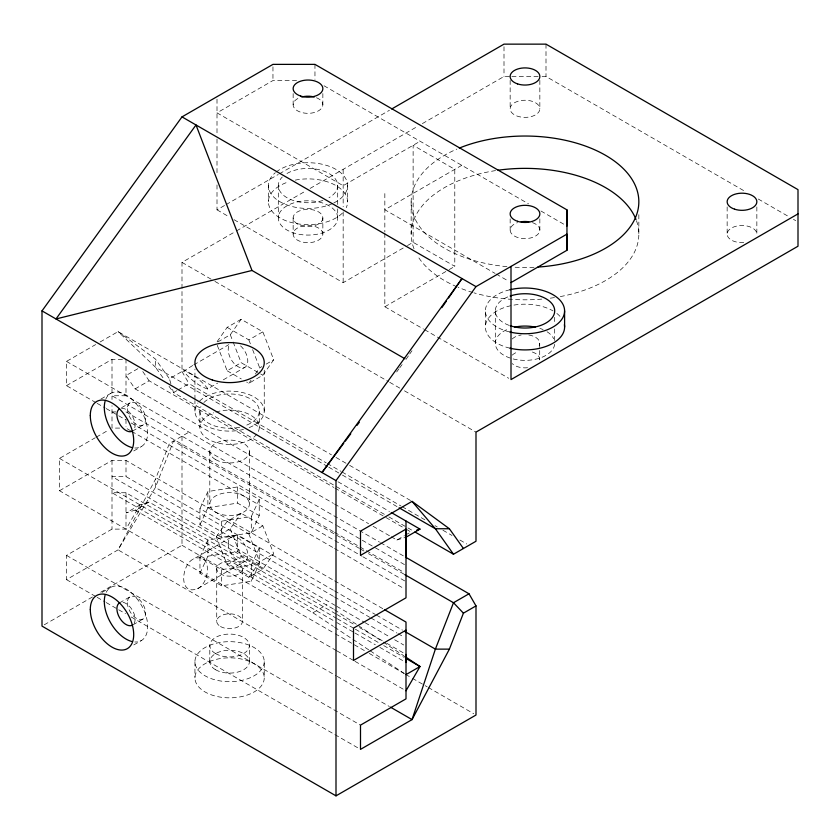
<?xml version="1.0" encoding="UTF-8"?>
<svg xmlns="http://www.w3.org/2000/svg" width="840" height="840" viewBox="0 0 840 840"><rect width="100%" height="100%" fill="white"/><g stroke="black" fill="none" stroke-linecap="round" stroke-linejoin="round"><path stroke-width="0.63" stroke-dasharray="4.2 3.15" d="M100.706 592.221L181.997 545.286L181.997 436.17M194.943 411.106L194.943 400.617M194.943 399.305L194.943 369.159M209.8 661.678L209.8 645.509M249.396 661.678L249.396 645.509M264.243 411.106L264.243 369.159M192.707 365.484L183.572 371.301C189.798 378.84 198.198 385.802 207.459 388.973L217.675 383.072M207.459 388.973L207.564 388.364C201.348 380.825 192.938 373.863 183.677 370.692M333.396 609.01L149.1 502.047L139.997 504.872L126 529.116L112.004 529.116L66.496 555.387L66.496 579.642L118.052 549.875L155.39 479.388L169.417 443.425L189 432.128M199.952 508.641L207.89 491.526L237.542 486.948L259.234 499.475L259.234 515.634L251.297 532.749L221.655 537.337L199.952 524.811L199.952 508.641L221.655 521.168L251.297 516.59L259.234 499.475M199.952 524.811L207.89 507.696L207.89 491.526M199.952 557.141L207.89 540.025L237.542 535.437L259.234 547.974L259.234 564.134L251.297 581.249L221.655 585.837L199.952 573.311L199.952 557.141L221.655 569.667L251.297 565.089L259.234 547.974M199.952 573.311L207.89 556.196L207.89 540.025M406.004 359.373L408.986 355.068M409.731 353.987L411.978 350.753M241.154 319.284L227.147 327.369L216.3 342.804L230.297 334.73L241.154 319.284L262.847 331.821L273.704 359.782L262.847 375.218L248.85 383.303L246.677 382.043M248.85 383.303L251.024 380.216M255.36 374.042L259.697 367.868L261.849 366.618M216.3 536.802L227.147 521.367L241.154 513.282L262.847 525.808L273.704 553.77L262.847 569.205L248.85 577.29L227.147 564.764L216.3 536.802L230.297 528.717L241.154 513.282M248.85 577.29L259.697 561.855L273.704 553.77M396.669 371.952L399 368.802M399.777 367.762L402.108 364.613M231.073 537.327L193.599 558.957C181.283 564.239 178.216 596.222 197.536 588.693L244.934 561.33M197.536 588.693C209.853 583.401 212.929 551.428 193.599 558.957M296.583 80.545L272.958 80.545L217.004 112.854L343.161 185.692L420.126 141.257M217.004 184.936L217.004 209.843L224.941 205.265M226.076 204.603L278.26 174.478M279.394 173.828L389.424 110.292M181.997 288.362L181.997 262.385L235.284 231.62M236.418 230.958L305.582 191.037M310.118 188.412L417.827 126.231M422.363 123.606L504 76.482L510.562 76.482M96.012 402.685L66.496 385.644L66.496 361.399L95.645 344.579M100.117 341.985L118.052 331.632L331.464 454.839M66.496 385.644L112.004 359.373L126 359.373L126 395.756L112.004 395.756L335.622 524.853M461.79 165.312L384.836 209.748L495.086 273.399M137.844 368.707L126 375.543L135.103 388.878L333.438 503.391M100.968 399.021L110.66 393.425M135.103 388.878L149.1 380.793L333.837 487.452M170.898 383.786L169.417 378.767L181.997 371.501L181.997 289.663M193.83 364.833L228.816 344.642M121.664 407.642L130.064 402.791M234.045 219.691L343.161 282.681L406.35 246.204M407.484 245.553L413.123 242.298L454.797 266.353L454.786 169.355L413.123 145.299L413.123 242.298M227.147 327.369L248.85 339.895L262.847 331.821M336.473 650.633L59.504 490.728L59.504 458.399L95.245 437.756M96.359 437.115L108.654 430.017M176.82 390.663L173.492 392.584L168.966 386.211M177.922 390.022L189 383.628L326.161 462.819M217.245 345.24L227.147 370.776L241.154 362.691L259.591 373.338M132.436 431.141L142.936 425.082M223.356 379.796L244.934 367.343M266.165 364.13L273.704 359.782M59.504 490.728L112.004 460.415L126 460.415L333.449 580.188M133.802 450.933L141.341 446.576M384.836 233.341L384.836 306.747L448.024 270.26M449.148 269.608L454.797 266.353M139.997 504.872L126 512.957L135.103 510.122L149.1 502.047M44.258 624.813L92.809 596.778M102.039 592.389L110.66 587.412M119.564 602.847L130.064 596.778M227.147 521.367L248.85 533.894L262.847 525.808M227.147 564.764L241.154 556.678L262.847 569.205M142.936 619.07L132.436 625.139A12.873 7.434 60 0 0 133.224 611.762A12.873 7.434 60 0 0 121.454 602.259M133.802 644.921L141.341 640.563M391.23 536.76L396.9 540.025L404.439 535.678M405.51 535.059L410.897 531.951L405.237 528.675M135.103 510.122L312.9 612.78L326.897 604.695M396.9 540.025L406.004 537.201M207.89 507.696L237.542 503.108L259.234 515.634M207.89 556.196L237.542 551.607L259.234 564.134M511.875 76.482L540.75 76.482M542.062 76.482L546 76.482L745.784 191.825M112.004 411.915L115.815 411.915M119.637 428.085L112.004 428.085L112.004 405.699M333.449 596.348L126 476.584L112.004 476.584L335.622 605.682M335.717 613.83L126 492.744L112.004 492.744L335.622 621.852M758.268 199.028L788.918 216.731M793.464 219.345L795.732 220.658M323.998 85.764L528.507 203.837M540.95 211.019L564.69 224.732M496.219 274.06L508.725 281.274M217.004 209.843L229.499 217.066M384.836 306.747L423.476 329.06M424.62 329.711L508.725 378.273M181.997 262.385L213.78 280.739M214.914 281.389L388.594 381.665M389.729 382.316L399.945 388.217M404.481 390.831L475.997 432.117M260.684 373.968L262.847 375.218M227.147 370.776L241.259 378.913M336 457.464L348.485 464.678M349.619 465.329L412.052 501.375M327.296 463.47L340.904 471.324M342.038 471.986L400.985 506.016M402.119 506.667L425.922 520.412M434.994 525.651L437.262 526.953M442.932 530.229L451.994 535.469M459.931 540.047L466.736 543.974M327.695 466.578L155.39 367.101L118.052 331.632L155.39 359.016L169.417 378.767M328.829 467.229L341.292 474.432M342.426 475.083L397.971 507.15M337.985 481.761L389.393 511.445M384.342 514.311L173.492 392.584L172.379 388.815M388.878 516.926L413.816 531.332M334.971 488.103L404.103 528.024M334.562 504.042L368.571 523.667M373.096 526.292L390.096 536.099M66.496 361.399L379.449 542.073M380.583 542.735L404.387 556.479M336.756 525.514L374.22 547.145M375.354 547.796L406.004 565.488M126 411.915L333.449 531.688M334.582 532.34L365.19 550.011M366.324 550.662L403.736 572.26M359.405 548.415L173.492 441.074L155.39 487.473L118.052 549.875L336 675.707M360.538 549.066L363.941 551.029M368.477 553.644L404.744 574.591M97.146 403.347L105.095 407.925M106.229 408.587L117.674 415.191M118.713 415.79L125.622 419.78M131.198 423.003L361.725 556.101M362.87 556.752L406.004 581.658M127.134 428.736L130.536 430.7M131.67 431.351L333.449 547.848M334.582 548.51L403.736 588.43M334.582 580.839L383.324 608.979M333.365 590.226L155.39 487.473L155.39 479.388M334.498 590.877L375.302 614.439M376.435 615.09L402.507 630.147M334.582 597.009L369.726 617.295M370.86 617.946L396.931 633.003M398.066 633.654L403.736 636.93M336.756 606.344L364.004 622.073M365.137 622.724L390.106 637.14M394.653 639.765L403.725 645.005M336.851 614.481L354.984 624.95M359.52 627.564L385.592 642.621M386.726 643.272L406.004 654.402M59.504 458.399L336.473 618.303M337.25 618.755L354.249 628.572M355.383 629.223L379.187 642.968M383.723 645.582L404.124 657.363M336.756 622.514L353.787 632.341M354.921 632.993L375.354 644.795M379.89 647.409L406.004 662.487M181.997 545.286L334.11 633.108M335.244 633.759L364.76 650.8M369.296 653.425L404.481 673.732M405.626 674.394L411.296 677.67M412.43 678.321L427.193 686.847M428.327 687.498L473.729 713.716M336.851 650.853L353.85 660.671M354.984 661.322L406.004 690.774M337.134 676.357L389.351 706.503M66.496 555.387L360.497 725.13M66.496 579.642L96.012 596.673M97.146 597.335L105.095 601.923M106.229 602.574L117.579 609.126M118.713 609.788L125.528 613.715M131.198 616.99L360.497 749.375M334.478 609.725L357.21 624.824M358.292 625.548L382.106 641.361M383.197 642.086L403.757 655.746M312.9 612.78L333.469 626.441M334.551 627.154L351.876 638.663M352.957 639.376L369.191 650.16M370.272 650.885L403.83 673.176M162.928 377.717L155.39 367.101L155.39 359.016M142.8 371.564L149.1 380.793M181.997 371.501L189 383.628M248.85 339.895L250.74 344.768M252.62 349.629L259.697 367.868M230.297 334.73L232.659 340.809M233.132 342.017L241.154 362.691M248.85 533.894L259.697 561.855M230.297 528.717L241.154 556.678M756.851 206.934L756.851 234.097A14.847 8.568 0 0 0 740.702 225.55A14.847 8.568 0 0 0 727.377 235.578A14.847 8.568 0 0 0 745.847 242.372M727.146 206.934L727.146 234.097M638.841 214.694L638.841 234.097M554.694 317.342L554.694 323.81M554.694 328.986L554.694 341.922M546 44.142L546 76.482M539.847 80.357L539.847 108.811A14.847 8.568 0 0 1 517.577 116.235A14.847 8.568 0 0 1 517.577 101.388A14.847 8.568 0 0 1 539.847 108.811M539.847 218.862L539.847 230.055M539.711 343.214L539.711 359.373M510.153 80.357L510.153 108.811M510.153 218.862L510.153 230.055M504 46.736L504 76.482M495.306 310.884L495.306 343.214M509.849 289.758A39.596 22.858 0 0 0 485.405 310.884L485.405 327.044M411.159 201.758L411.159 234.097M384.836 193.578L384.836 232.029M347.603 185.598L347.603 201.758M343.161 169.523L343.161 206.661M343.161 211.901L343.161 282.681M337.701 185.598L337.701 207.585M337.701 208.877L337.701 217.928A29.694 17.146 0 0 1 293.149 232.775A29.694 17.146 0 0 1 293.149 203.081A29.694 17.146 0 0 1 337.701 217.928M322.854 93.576L322.854 104.769M322.854 217.928A14.847 8.568 0 0 1 300.573 225.351A14.847 8.568 0 0 1 300.573 210.504A14.847 8.568 0 0 1 322.854 217.928L322.854 234.097A14.847 8.568 0 0 1 300.573 241.521A14.847 8.568 0 0 1 300.573 226.664A14.847 8.568 0 0 1 322.854 234.097M314.958 64.376L314.958 79.296M293.149 93.576L293.149 104.769M293.149 217.928L293.149 234.097M278.303 185.598L278.303 217.928M272.958 66.864L272.958 80.545M268.401 185.598L268.401 201.758M264.243 661.678A34.65 20.003 0 0 1 212.268 679.004A34.65 20.003 0 0 1 212.268 644.353A34.65 20.003 0 0 1 264.243 661.678L264.243 677.838A34.65 20.003 0 0 1 212.268 695.163A34.65 20.003 0 0 1 212.268 660.513A34.65 20.003 0 0 1 264.243 677.838M259.298 411.106L259.298 427.266M251.297 516.59L251.297 532.749M251.297 565.089L251.297 581.249M249.396 451.521L249.396 504.063A19.803 11.435 0 0 1 219.691 513.954A19.803 11.435 0 0 1 219.691 494.161A19.803 11.435 0 0 1 249.396 504.063M242.466 568.722A12.873 7.434 0 0 1 223.157 575.159A12.873 7.434 0 0 1 223.157 562.286A12.873 7.434 0 0 1 242.466 568.722L242.466 621.264M237.542 486.948L237.542 503.108M237.542 535.437L237.542 551.607M221.655 521.168L221.655 537.337M221.655 569.667L221.655 585.837M217.004 99.173L217.004 133.823M217.004 139.062L217.004 174.458M216.731 568.722L216.731 621.264M209.8 451.521L209.8 504.063M199.899 411.106L199.899 427.266M194.943 661.678L194.943 677.838M126 419.381L126 426.836M126 460.415L126 476.584M126 492.744L126 529.116M112.004 359.373L112.004 399.483M112.004 460.415L112.004 529.116M240.534 345.87A13.86 8.001 60 0 1 247.212 364.518A13.86 8.001 60 0 1 233.856 363.206A13.86 8.001 60 0 1 229.509 344.778M105.735 399.326A30.692 17.714 60 0 1 140.931 410.445A30.692 17.714 60 0 1 134.831 447.983M121.454 408.272A12.873 7.434 60 0 1 132.436 416.283A12.873 7.434 60 0 1 133.886 429.807M106.176 592.347A30.692 17.714 60 0 1 141.341 605.125A30.692 17.714 60 0 1 134.831 641.981M203.879 402.528A29.694 17.146 0 0 1 250.593 398.979A29.694 17.146 0 0 1 244.44 425.954M239.747 427.214A29.694 17.146 0 0 1 209.528 423.749A29.694 17.146 0 0 1 200.907 406.665M215.87 412.062A29.694 17.146 0 0 1 259.287 427.518A29.694 17.146 0 0 1 215.114 442.239A29.694 17.146 0 0 1 213.644 412.808M199.584 401.1A34.65 20.003 0 0 1 253.554 396.659A34.65 20.003 0 0 1 248.199 427.98M243.453 429.44A34.65 20.003 0 0 1 205.002 425.197A34.65 20.003 0 0 1 197.946 402.969M636.437 220.647A113.841 65.73 0 0 1 558.348 296.94M554.463 297.581A113.841 65.73 0 0 1 549.465 298.284M541.8 299.103A113.841 65.73 0 0 1 474.012 292.856M472.805 292.509A113.841 65.73 0 0 1 458.094 287.269M456.887 286.766A113.841 65.73 0 0 1 417.344 255.476M414.015 248.734A113.841 65.73 0 0 1 495.537 170.604M532.361 352.023A14.71 8.495 0 0 1 539.217 361.578M527.562 367.742A14.71 8.495 0 0 1 512.253 363.626M512.253 355.131A14.71 8.495 0 0 1 517.639 352.023M534.03 267.278A113.841 65.73 0 0 1 513.377 267.141M506.919 266.658A113.841 65.73 0 0 1 414.445 217.445A113.841 65.73 0 0 1 456.887 149.09M528.812 335.002A14.71 8.495 0 0 1 539.217 345.408M512.253 338.961A14.71 8.495 0 0 1 521.188 335.002M295.281 180.107A39.596 22.858 0 0 1 335.076 185.073A39.596 22.858 0 0 1 346.248 207.679M342.29 213.192A39.596 22.858 0 0 1 280.004 217.928A39.596 22.858 0 0 1 288.204 181.965M509.849 348.169A39.596 22.858 0 0 1 492.072 314.349A39.596 22.858 0 0 1 553.004 310.884M556.868 313.467A39.596 22.858 0 0 1 560.889 317.383M286.996 173.471A29.694 17.146 0 0 1 328.996 173.471A29.694 17.146 0 0 1 328.996 197.715M322.854 200.445A29.694 17.146 0 0 1 286.996 197.715A29.694 17.146 0 0 1 282.282 177.02M554.631 344.327A29.694 17.146 0 0 1 512.442 358.754M510.153 358.06A29.694 17.146 0 0 1 509.05 328.744M539.847 328.367A29.694 17.146 0 0 1 543.081 329.606M547.061 331.737A29.694 17.146 0 0 1 553.686 338.772M509.05 325.343A29.694 17.146 0 0 1 509.05 296.415M509.849 332A39.596 22.858 0 0 1 485.405 310.884M276.139 172.022A39.596 22.858 0 0 1 334.929 168.829A39.596 22.858 0 0 1 333.837 202.923M332.693 203.469A39.596 22.858 0 0 1 281.075 202.356A39.596 22.858 0 0 1 275.279 172.725M316.512 97.745A14.847 8.568 0 0 1 319.095 110.46A14.847 8.568 0 0 1 296.909 110.46A14.847 8.568 0 0 1 299.481 97.745M532.423 222.621A14.847 8.568 0 0 1 536.371 235.557A14.847 8.568 0 0 1 513.629 235.557A14.847 8.568 0 0 1 517.577 222.621M215.597 653.594A19.803 11.435 0 0 0 248.724 648.47A19.803 11.435 0 0 0 224.469 634.473A19.803 11.435 0 0 0 215.597 653.594M215.597 459.606A19.803 11.435 0 0 0 248.724 454.482A19.803 11.435 0 0 0 224.469 440.475A19.803 11.435 0 0 0 215.597 459.606M127.397 602.669A12.873 7.434 60 0 0 141.047 619.658A12.873 7.434 60 0 0 141.047 601.45A12.873 7.434 60 0 0 127.397 602.669M215.597 669.753A19.803 11.435 0 0 0 248.724 664.629A19.803 11.435 0 0 0 224.469 650.633A19.803 11.435 0 0 0 215.597 669.753M220.49 626.514A12.873 7.434 0 0 0 242.025 623.186A12.873 7.434 0 0 0 226.265 614.082A12.873 7.434 0 0 0 220.49 626.514M127.397 408.681A12.873 7.434 60 0 0 141.047 425.659A12.873 7.434 60 0 0 141.047 407.463A12.873 7.434 60 0 0 127.397 408.681M228.197 543.669A13.86 8.001 60 0 0 242.897 561.96A13.86 8.001 60 0 0 242.897 542.356A13.86 8.001 60 0 0 228.197 543.669"/><path stroke-width="1.26" d="M511.004 282.587L566.958 250.278L566.958 209.864L314.958 64.376L272.958 64.376L181.997 116.886L42 310.884L42 626.115L336 795.858L475.997 715.029L475.997 605.903L469.004 593.786L405.52 557.13M406.004 662.487L406.004 622.073L384.457 609.641M566.958 250.278L566.958 234.119L475.997 286.629L336 480.617L336 795.858M566.958 226.034L566.958 209.864M406.004 654.402L406.004 698.859L360.497 725.13L360.497 749.375L412.052 719.607L449.39 649.131L463.418 613.169L475.997 605.903M406.004 690.774L420 666.529L404.849 656.46M441.84 307.65L446.324 301.182M448.56 297.948L462 278.544L322.004 472.531L343.781 443.195M345.334 441.105L350.774 433.766M357 425.387L359.331 422.247M391.692 108.99L504 44.142L546 44.142L798 189.641L798 246.215L475.997 432.117L475.997 541.244L453.495 554.232L414.95 531.982M798 213.885L511.004 379.586L511.004 266.427M463.418 548.499L449.39 528.749L412.052 501.375L360.497 531.143L360.497 555.387L406.004 529.116L406.004 597.817L353.504 628.131L353.504 660.461L406.004 630.158M406.004 537.201L420 529.116L391.262 512.526M469.004 593.786L453.495 602.731L435.382 649.131L412.052 719.607L390.485 707.165M406.004 674.615L420 666.529L407.526 659.327M416.588 530.177L420 529.116M252 270.469L55.996 318.959L196.004 124.971L252 270.469L404.87 358.722M449.39 528.749L435.382 528.749L399.105 507.812M449.39 649.131L435.382 649.131L404.775 631.46M181.997 116.886L475.997 286.629M42 310.884L336 480.617M404.744 574.591L453.495 602.731L463.418 613.169M412.052 501.375L435.382 528.749L453.495 554.232M509.849 289.758A39.596 22.858 0 0 1 564.596 310.884L564.596 327.044M406.004 521.031L406.004 557.403M132.436 625.139A12.873 7.434 60 0 1 119.564 617.704A12.873 7.434 60 0 1 119.564 602.847M131.618 447.447A30.692 17.714 60 0 1 105.042 401.415M132.436 431.141A12.873 7.434 60 0 1 119.564 423.717A12.873 7.434 60 0 1 119.564 408.849M131.618 641.434A30.692 17.714 60 0 1 105.042 595.403M498.026 170.237A113.841 65.73 0 0 1 635.985 219.45M459.312 148.082A113.841 65.73 0 0 1 631.365 178.343A113.841 65.73 0 0 1 537.915 267.067M564.385 324.66A39.596 22.858 0 0 1 509.849 348.169M514.846 327.096A29.694 17.146 0 0 1 535.154 327.096M510.153 296.026A29.694 17.146 0 0 1 554.694 310.884A29.694 17.146 0 0 1 510.153 325.731M564.596 310.884A39.596 22.858 0 0 1 509.849 332M301.718 96.999A14.847 8.568 0 0 1 314.276 96.999M521.157 221.771A14.847 8.568 0 0 1 528.843 221.771M90.3 415.558A30.692 17.714 60 0 0 122.85 456.046A30.692 17.714 60 0 0 122.85 412.65A30.692 17.714 60 0 0 90.3 415.558M90.3 609.546A30.692 17.714 60 0 0 122.85 650.034A30.692 17.714 60 0 0 122.85 606.638A30.692 17.714 60 0 0 90.3 609.546M212.268 379.932A34.65 20.003 0 0 0 264.243 362.607A34.65 20.003 0 0 0 212.268 345.282A34.65 20.003 0 0 0 212.268 379.932M517.577 83.906A14.847 8.568 0 0 0 539.847 76.482A14.847 8.568 0 0 0 517.577 69.048A14.847 8.568 0 0 0 517.577 83.906M734.58 209.181A14.847 8.568 0 0 0 756.851 201.758A14.847 8.568 0 0 0 734.58 194.334A14.847 8.568 0 0 0 734.58 209.181M517.577 221.309A14.847 8.568 0 0 0 539.847 213.885A14.847 8.568 0 0 0 517.577 206.462A14.847 8.568 0 0 0 517.577 221.309M300.573 96.023A14.847 8.568 0 0 0 322.854 88.599A14.847 8.568 0 0 0 300.573 81.175A14.847 8.568 0 0 0 300.573 96.023"/></g></svg>
